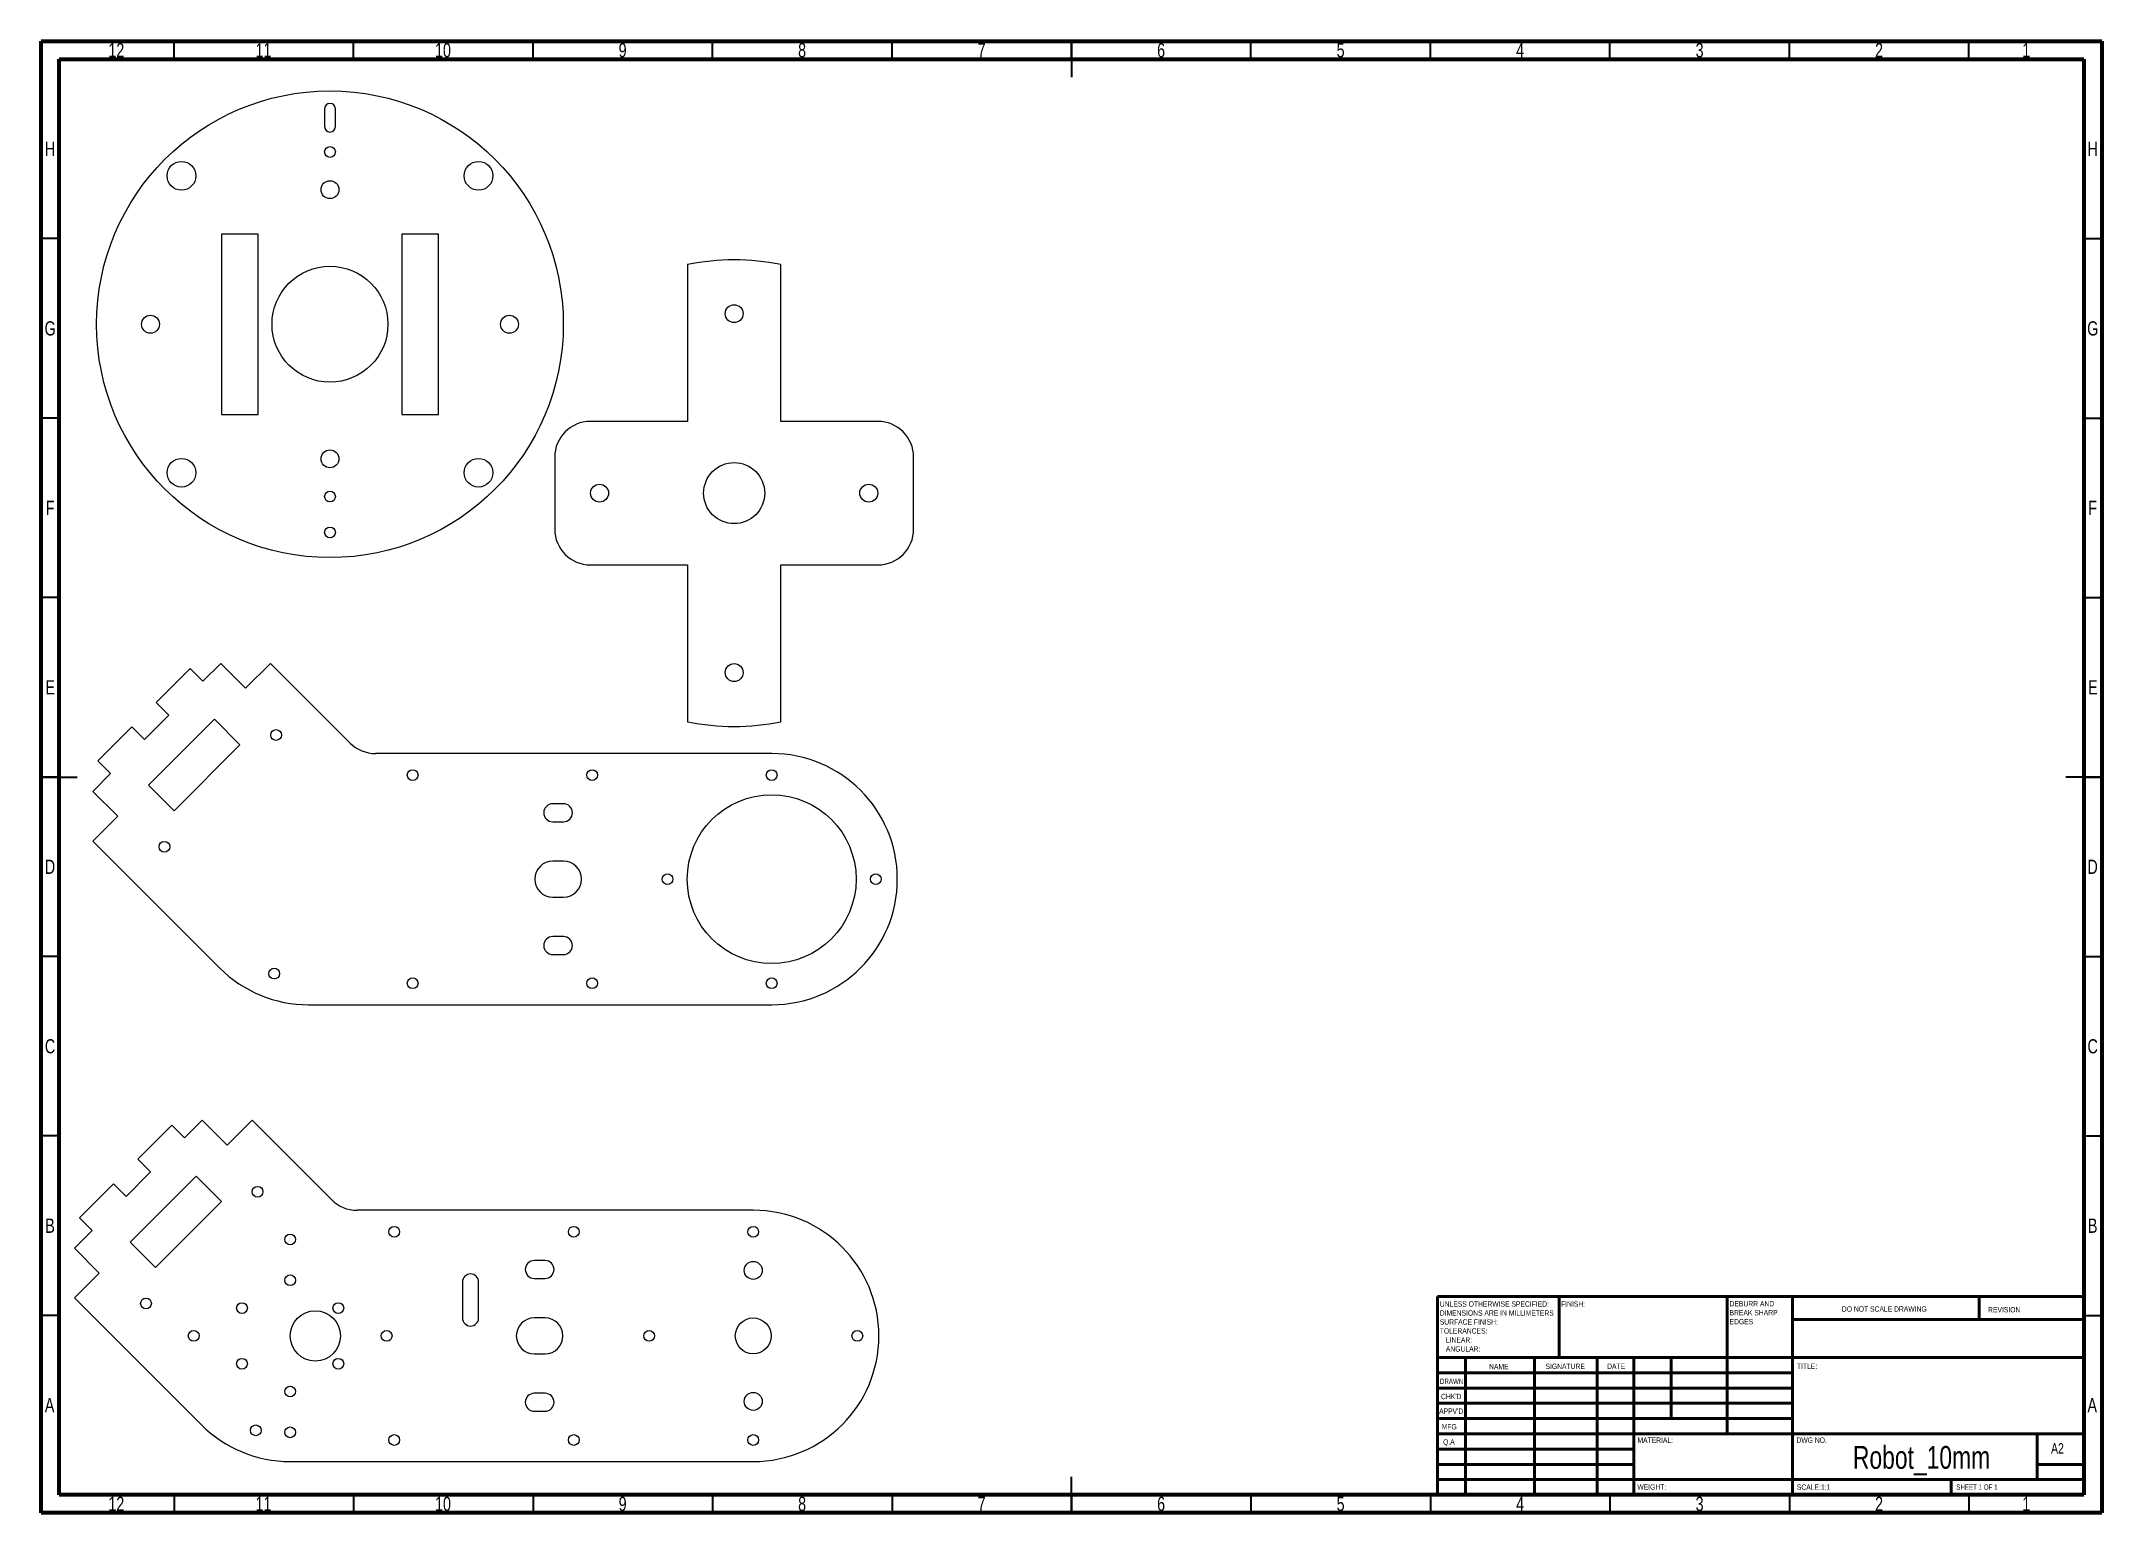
# Model space of a CAD drawing. Header units: millimetres. Extents: x 15 to 589, y 5 to 415.
import ezdxf

# ---------------------------------------------------------------- set-up
doc = ezdxf.new("R2010")
doc.units = ezdxf.units.MM
doc.styles.add('SLDTEXTSTYLE0', font='TXT', dxfattribs={"width": 0.75})
doc.styles.add('SLDTEXTSTYLE1', font='TXT', dxfattribs={"width": 0.686449})
doc.styles.add('SLDTEXTSTYLE2', font='TXT', dxfattribs={"width": 0.6875})

# ---------------------------------------------------------------- blocks, each defined once
blk = doc.blocks.new('SW_NOTE_0')
at = {"color": 0, "linetype": 'Continuous', "lineweight": 0, "char_height": 1.5, "attachment_point": 1, "style": 'SLDTEXTSTYLE0'}
for s, insert in [('UNLESS OTHERWISE SPECIFIED:', (0, 1.93)), ('TOLERANCES:', (0, -5.57)), ('SURFACE FINISH:', (0, -3.07)), ('DIMENSIONS ARE IN MILLIMETERS', (0, -0.57)), ('ANGULAR:', (1.69, -10.57)), ('LINEAR:', (1.69, -8.07))]:
    blk.add_mtext(s, dxfattribs=dict(at, insert=insert))
blk = doc.blocks.new('SW_NOTE_0_1')
at = {"color": 0, "linetype": 'Continuous', "lineweight": 0, "char_height": 1.5, "attachment_point": 1, "style": 'SLDTEXTSTYLE0'}
for s, insert in [('DEBURR AND', (0, 1.93)), ('BREAK SHARP', (0, -0.57)), ('EDGES', (0, -3.07))]:
    blk.add_mtext(s, dxfattribs=dict(at, insert=insert))

msp = doc.modelspace()

# ---------------------------------------------------------------- linework, layer by layer
at = {"color": 7, "linetype": 'Continuous', "lineweight": 70}
for p, q in [((15, 5), (15, 415)), ((15, 415), (589, 415)), ((589, 415), (589, 5)), ((20, 10), (20, 410)), ((20, 410), (584, 410)), ((584, 410), (584, 10)), ((584, 10), (20, 10)), ((589, 5), (15, 5))]:
    msp.add_line(p, q, dxfattribs=at)
at = {"color": 7, "linetype": 'Continuous', "lineweight": 35}
for p, q in [((52, 410), (52, 415)), ((102, 410), (102, 415)), ((152, 410), (152, 415)), ((202, 410), (202, 415)), ((252, 410), (252, 415)), ((302, 415), (302, 405)), ((302, 410), (302, 415)), ((352, 410), (352, 415)), ((402, 410), (402, 415)), ((452, 410), (452, 415)), ((502, 410), (502, 415)), ((552, 410), (552, 415)), ((20, 360), (15, 360)), ((584, 360), (589, 360)), ((20, 310), (15, 310)), ((584, 310), (589, 310)), ((20, 260), (15, 260)), ((584, 260), (589, 260)), ((15, 210), (25, 210)), ((20, 210), (15, 210)), ((589, 210), (579, 210)), ((584, 210), (589, 210)), ((20, 160), (15, 160)), ((584, 160), (589, 160)), ((20, 110), (15, 110)), ((584, 110), (589, 110)), ((20, 60), (15, 60)), ((584, 60), (589, 60)), ((302, 5), (302, 15)), ((52, 10), (52, 5)), ((102, 10), (102, 5)), ((152, 10), (152, 5)), ((202, 10), (202, 5)), ((252, 10), (252, 5)), ((302, 10), (302, 5)), ((352, 10), (352, 5)), ((402, 10), (402, 5)), ((452, 10), (452, 5)), ((502, 10), (502, 5)), ((552, 10), (552, 5))]:
    msp.add_line(p, q, dxfattribs=at)
at = {"color": 7, "linetype": 'Continuous', "lineweight": 25}
for p, q in [((93.94, 396.19), (93.94, 391.19)), ((96.94, 391.19), (96.94, 396.19)), ((75.44, 361.24), (65.24, 361.24)), ((65.24, 361.24), (65.24, 311.04)), ((75.44, 311.04), (75.44, 361.24)), ((125.64, 361.24), (115.44, 361.24)), ((115.44, 361.24), (115.44, 311.04)), ((125.64, 311.04), (125.64, 361.24)), ((195.03, 352.78), (195.03, 309.09)), ((221.03, 309.09), (221.03, 352.78)), ((65.24, 311.04), (75.44, 311.04)), ((115.44, 311.04), (125.64, 311.04)), ((195.03, 309.09), (168.03, 309.09)), ((248.03, 309.09), (221.03, 309.09)), ((158.03, 299.09), (158.03, 279.09)), ((258.03, 279.09), (258.03, 299.09)), ((168.03, 269.09), (195.03, 269.09)), ((195.03, 269.09), (195.03, 225.4)), ((221.03, 269.09), (248.03, 269.09)), ((221.03, 225.4), (221.03, 269.09)), ((64.99, 241.63), (60.05, 236.68)), ((71.93, 234.71), (64.99, 241.63)), ((78.85, 241.64), (71.93, 234.71)), ((101.04, 219.46), (78.85, 241.64)), ((56.51, 240.22), (47.04, 230.74)), ((60.05, 236.68), (56.51, 240.22)), ((47.04, 230.74), (50.57, 227.2)), ((40.25, 223.95), (30.78, 214.47)), ((43.79, 220.41), (40.25, 223.95)), ((50.57, 227.2), (43.79, 220.41)), ((63.3, 226.08), (44.93, 207.68)), ((70.37, 219), (63.3, 226.08)), ((51.99, 200.62), (70.37, 219)), ((30.78, 214.47), (34.32, 210.93)), ((218.48, 216.54), (108.11, 216.54)), ((34.32, 210.93), (29.37, 205.98)), ((44.93, 207.68), (51.99, 200.62)), ((29.37, 205.98), (36.3, 199.05)), ((160.48, 202.54), (157.48, 202.54)), ((36.3, 199.05), (29.37, 192.12)), ((157.48, 197.54), (160.48, 197.54)), ((29.37, 192.12), (64.74, 156.78)), ((160.48, 186.54), (157.48, 186.54)), ((157.48, 176.54), (160.48, 176.54)), ((160.48, 165.54), (157.48, 165.54)), ((157.48, 160.54), (160.48, 160.54)), ((89.48, 146.54), (218.48, 146.54)), ((51.38, 112.96), (41.9, 103.48)), ((54.91, 109.43), (51.38, 112.96)), ((59.86, 114.38), (54.91, 109.43)), ((66.79, 107.45), (59.86, 114.38)), ((73.72, 114.39), (66.79, 107.45)), ((95.91, 92.21), (73.72, 114.39)), ((41.9, 103.48), (45.44, 99.95)), ((45.44, 99.95), (38.66, 93.16)), ((58.17, 98.82), (39.79, 80.43)), ((65.24, 91.75), (58.17, 98.82)), ((35.12, 96.69), (25.65, 87.22)), ((38.66, 93.16), (35.12, 96.69)), ((25.65, 87.22), (29.18, 83.68)), ((46.86, 73.37), (65.24, 91.75)), ((213.35, 89.29), (102.98, 89.29)), ((29.18, 83.68), (24.24, 78.73)), ((39.79, 80.43), (46.86, 73.37)), ((24.24, 78.73), (31.17, 71.8)), ((155.35, 75.29), (152.35, 75.29)), ((31.17, 71.8), (24.24, 64.87)), ((132.35, 69.29), (132.35, 59.29)), ((136.85, 59.29), (136.85, 69.29)), ((152.35, 70.29), (155.35, 70.29)), ((24.24, 64.87), (59.61, 29.53)), ((155.35, 59.29), (152.35, 59.29)), ((152.35, 49.29), (155.35, 49.29)), ((155.35, 38.29), (152.35, 38.29)), ((152.35, 33.29), (155.35, 33.29)), ((84.35, 19.29), (213.35, 19.29))]:
    msp.add_line(p, q, dxfattribs=at)
at = {"color": 7, "linetype": 'Continuous', "lineweight": 50}
for p, q in [((404, 65.25), (584, 65.25)), ((404, 65.25), (404, 10)), ((437.8, 48.25), (437.8, 65.25)), ((484.6, 65.25), (484.6, 27)), ((502.8, 65.25), (502.8, 10)), ((554.8, 58.88), (554.8, 65.25)), ((584, 58.88), (502.8, 58.88)), ((584, 48.25), (404, 48.25)), ((411.8, 48.25), (411.8, 10)), ((430.99, 48.25), (430.99, 10)), ((448.4, 48.25), (448.4, 10)), ((458.6, 10), (458.6, 48.25)), ((469, 31.25), (469, 48.25)), ((502.8, 44), (404, 44)), ((502.8, 39.75), (404, 39.75)), ((502.8, 35.5), (404, 35.5)), ((502.8, 31.25), (404, 31.25)), ((458.6, 27), (404, 27)), ((458.6, 27), (584, 27)), ((571, 14.25), (571, 27)), ((458.6, 22.75), (404, 22.75)), ((458.6, 18.5), (404, 18.5)), ((584, 18.5), (571, 18.5)), ((404, 14.25), (584, 14.25)), ((547, 10), (547, 14.25))]:
    msp.add_line(p, q, dxfattribs=at)
at = {"color": 7, "linetype": 'Continuous', "lineweight": 25}
for centre, radius in [((95.44, 336.14), 65), ((95.44, 384.14), 1.5), ((54.07, 377.5), 4), ((136.81, 377.5), 4), ((95.44, 373.64), 2.5), ((95.44, 336.14), 16.15), ((208.03, 339.09), 2.5), ((45.44, 336.14), 2.5), ((145.44, 336.14), 2.5), ((54.07, 294.77), 4), ((95.44, 298.64), 2.5), ((136.81, 294.77), 4), ((208.03, 289.09), 8.5), ((95.44, 288.14), 1.5), ((170.53, 289.09), 2.5), ((245.53, 289.09), 2.5), ((95.44, 278.14), 1.5), ((208.03, 239.09), 2.5), ((80.42, 221.7), 1.5), ((118.48, 210.54), 1.5), ((168.48, 210.54), 1.5), ((218.48, 210.54), 1.5), ((218.48, 181.54), 23.52), ((49.32, 190.57), 1.5), ((189.48, 181.54), 1.5), ((247.48, 181.54), 1.5), ((79.91, 155.23), 1.5), ((118.48, 152.54), 1.5), ((168.48, 152.54), 1.5), ((218.48, 152.54), 1.5), ((75.28, 94.45), 1.5), ((84.35, 81.16), 1.5), ((113.35, 83.29), 1.5), ((163.35, 83.29), 1.5), ((213.35, 83.29), 1.5), ((213.35, 72.54), 2.5), ((84.35, 69.79), 1.5), ((44.18, 63.32), 1.5), ((70.93, 62.04), 1.5), ((97.77, 62.04), 1.5), ((91.35, 54.29), 7), ((213.35, 54.29), 5), ((57.48, 54.29), 1.5), ((111.22, 54.29), 1.5), ((184.35, 54.29), 1.5), ((242.35, 54.29), 1.5), ((70.93, 46.53), 1.5), ((97.77, 46.53), 1.5), ((84.35, 38.79), 1.5), ((213.35, 36.04), 2.5), ((74.77, 27.97), 1.5), ((84.35, 27.42), 1.5), ((113.35, 25.29), 1.5), ((163.35, 25.29), 1.5), ((213.35, 25.29), 1.5)]:
    msp.add_circle(centre, radius, dxfattribs=at)
for centre, radius, start, end in [((95.44, 396.19), 1.5, 0, 180), ((95.44, 391.19), 1.5, 180, 0), ((208.03, 289.09), 65, 78.46304, 101.53696), ((168.03, 299.09), 10, 90, 180), ((248.03, 299.09), 10, 0, 90), ((168.03, 279.09), 10, 180, 270), ((248.03, 279.09), 10, 270, 0), ((208.03, 289.09), 65, 258.46304, 281.53696), ((108.11, 226.54), 10, 225.01463, 270), ((218.48, 181.54), 35, 270, 90), ((157.48, 200.04), 2.5, 90, 270), ((160.48, 200.04), 2.5, 270, 90), ((157.48, 181.54), 5, 90, 270), ((160.48, 181.54), 5, 270, 90), ((157.48, 163.04), 2.5, 90, 270), ((160.48, 163.04), 2.5, 270, 90), ((89.48, 181.54), 35, 225.02089, 270), ((102.98, 99.29), 10, 225.01463, 270), ((213.35, 54.29), 35, 270, 90), ((152.35, 72.79), 2.5, 90, 270), ((155.35, 72.79), 2.5, 270, 90), ((134.6, 69.29), 2.25, 0, 180), ((134.6, 59.29), 2.25, 180, 0), ((152.35, 54.29), 5, 90, 270), ((155.35, 54.29), 5, 270, 90), ((152.35, 35.79), 2.5, 90, 270), ((155.35, 35.79), 2.5, 270, 90), ((84.35, 54.29), 35, 225.02089, 270)]:
    msp.add_arc(centre, radius, start, end, dxfattribs=at)

# ---------------------------------------------------------------- block references
at = {"color": 7, "linetype": 'Continuous', "lineweight": 0}
for name, p in [('SW_NOTE_0', (404.59, 61.99)), ('SW_NOTE_0_1', (485.31, 62.07))]:
    msp.add_blockref(name, p, dxfattribs=at)

# ---------------------------------------------------------------- texts
for s, insert, char_height, attachment_point, style in [('12', (35.92, 414.47), 3.969, 2, 'SLDTEXTSTYLE0'), ('11', (76.92, 414.47), 3.969, 2, 'SLDTEXTSTYLE0'), ('10', (126.92, 414.47), 3.969, 2, 'SLDTEXTSTYLE0'), ('9', (176.96, 414.47), 3.97, 2, 'SLDTEXTSTYLE0'), ('8', (226.96, 414.47), 3.97, 2, 'SLDTEXTSTYLE0'), ('7', (276.96, 414.47), 3.97, 2, 'SLDTEXTSTYLE0'), ('6', (326.96, 414.47), 3.97, 2, 'SLDTEXTSTYLE0'), ('5', (376.96, 414.47), 3.97, 2, 'SLDTEXTSTYLE0'), ('4', (426.96, 414.47), 3.97, 2, 'SLDTEXTSTYLE0'), ('3', (476.96, 414.47), 3.97, 2, 'SLDTEXTSTYLE0'), ('2', (526.96, 414.47), 3.97, 2, 'SLDTEXTSTYLE0'), ('1', (567.96, 414.47), 3.97, 2, 'SLDTEXTSTYLE0'), ('H', (17.49, 386.97), 3.97, 2, 'SLDTEXTSTYLE0'), ('H', (586.49, 386.97), 3.97, 2, 'SLDTEXTSTYLE0'), ('G', (17.49, 336.97), 3.97, 2, 'SLDTEXTSTYLE0'), ('G', (586.49, 336.97), 3.97, 2, 'SLDTEXTSTYLE0'), ('F', (17.46, 286.97), 3.97, 2, 'SLDTEXTSTYLE0'), ('F', (586.46, 286.97), 3.97, 2, 'SLDTEXTSTYLE0'), ('E', (17.51, 236.97), 3.97, 2, 'SLDTEXTSTYLE0'), ('E', (586.51, 236.97), 3.97, 2, 'SLDTEXTSTYLE0'), ('D', (17.45, 186.97), 3.97, 2, 'SLDTEXTSTYLE0'), ('D', (586.45, 186.97), 3.97, 2, 'SLDTEXTSTYLE0'), ('C', (17.46, 136.97), 3.97, 2, 'SLDTEXTSTYLE0'), ('C', (586.46, 136.97), 3.97, 2, 'SLDTEXTSTYLE0'), ('B', (17.47, 86.97), 3.97, 2, 'SLDTEXTSTYLE0'), ('B', (586.47, 86.97), 3.97, 2, 'SLDTEXTSTYLE0'), ('FINISH:', (438.37, 63.92), 1.5, 1, 'SLDTEXTSTYLE0'), ('DO NOT SCALE DRAWING', (516.61, 62.53), 1.5, 1, 'SLDTEXTSTYLE0'), ('REVISION', (557.33, 62.33), 1.5, 1, 'SLDTEXTSTYLE0'), ('NAME', (418.32, 46.5), 1.5, 1, 'SLDTEXTSTYLE0'), ('SIGNATURE', (434.03, 46.56), 1.5, 1, 'SLDTEXTSTYLE0'), ('DATE', (451.21, 46.58), 1.5, 1, 'SLDTEXTSTYLE0'), ('TITLE:', (504.09, 46.58), 1.5, 1, 'SLDTEXTSTYLE0'), ('DRAWN', (404.64, 42.38), 1.5, 1, 'SLDTEXTSTYLE1'), ('A', (17.34, 36.97), 3.97, 2, 'SLDTEXTSTYLE0'), ("CHK'D", (404.94, 38.16), 1.5, 1, 'SLDTEXTSTYLE0'), ('A', (586.34, 36.97), 3.97, 2, 'SLDTEXTSTYLE0'), ("APPV'D", (404.4, 34.07), 1.5, 1, 'SLDTEXTSTYLE0'), ('MFG', (405.12, 29.72), 1.5, 1, 'SLDTEXTSTYLE0'), ('Q.A', (405.51, 25.5), 1.5, 1, 'SLDTEXTSTYLE0'), ('MATERIAL:', (459.65, 25.99), 1.5, 1, 'SLDTEXTSTYLE0'), ('DWG NO.', (503.95, 25.99), 1.5, 1, 'SLDTEXTSTYLE0'), ('Robot_10mm', (538.79, 23.61), 6.35, 2, 'SLDTEXTSTYLE0'), ('A2', (574.87, 24.41), 2.91, 1, 'SLDTEXTSTYLE0'), ('WEIGHT:', (459.62, 12.95), 1.499, 1, 'SLDTEXTSTYLE0'), ('SCALE:1:1', (504.07, 12.9), 1.5, 1, 'SLDTEXTSTYLE0'), ('SHEET 1 OF 1', (548.48, 12.9), 1.5, 1, 'SLDTEXTSTYLE2'), ('12', (35.92, 9.47), 3.969, 2, 'SLDTEXTSTYLE0'), ('11', (76.92, 9.47), 3.969, 2, 'SLDTEXTSTYLE0'), ('10', (126.92, 9.47), 3.969, 2, 'SLDTEXTSTYLE0'), ('9', (176.96, 9.47), 3.97, 2, 'SLDTEXTSTYLE0'), ('8', (226.96, 9.47), 3.97, 2, 'SLDTEXTSTYLE0'), ('7', (276.96, 9.47), 3.97, 2, 'SLDTEXTSTYLE0'), ('6', (326.96, 9.47), 3.97, 2, 'SLDTEXTSTYLE0'), ('5', (376.96, 9.47), 3.97, 2, 'SLDTEXTSTYLE0'), ('4', (426.96, 9.47), 3.97, 2, 'SLDTEXTSTYLE0'), ('3', (476.96, 9.47), 3.97, 2, 'SLDTEXTSTYLE0'), ('2', (526.96, 9.47), 3.97, 2, 'SLDTEXTSTYLE0'), ('1', (567.96, 9.47), 3.97, 2, 'SLDTEXTSTYLE0')]:
    msp.add_mtext(s, dxfattribs=dict(at, insert=insert, char_height=char_height, attachment_point=attachment_point, style=style))

doc.saveas('drawing.dxf')
